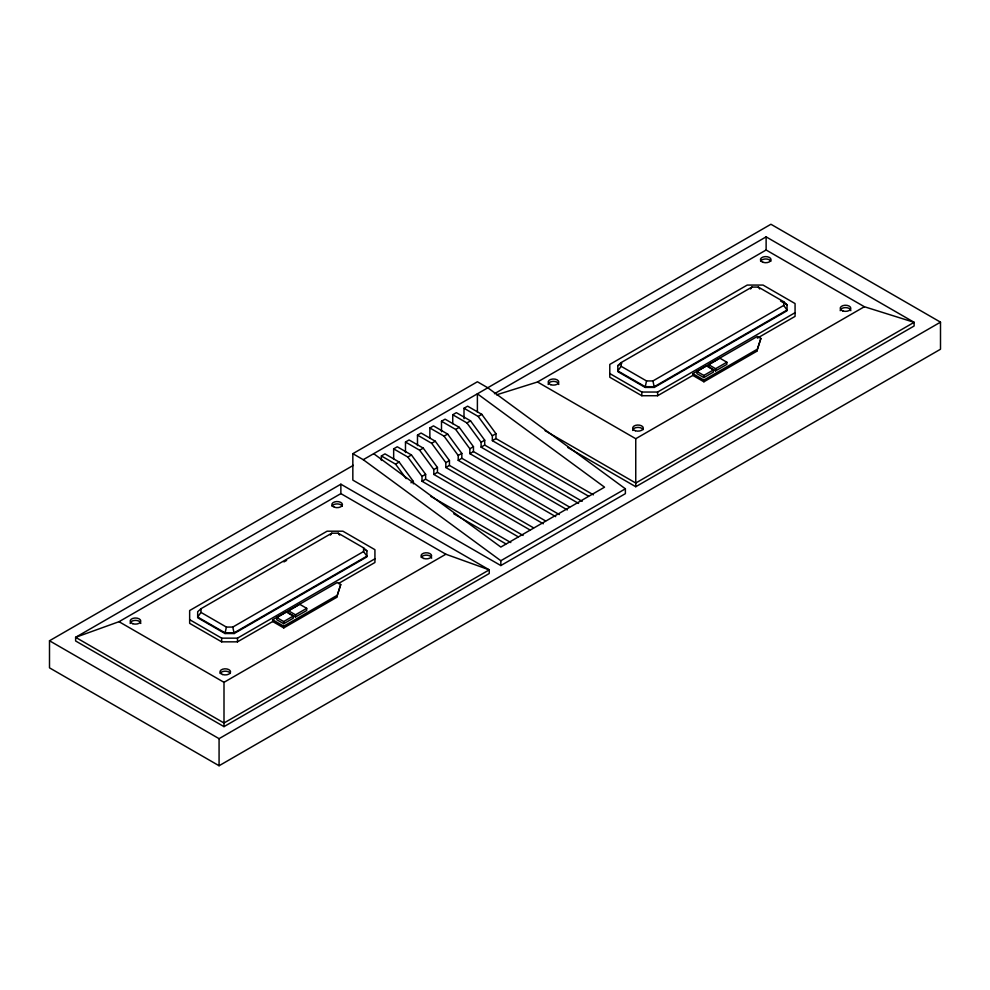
<?xml version="1.0" encoding="UTF-8"?>
<svg xmlns="http://www.w3.org/2000/svg" width="990" height="990" viewBox="0 0 990 990"><rect width="100%" height="100%" fill="white"/><g stroke="black" fill="none" stroke-linecap="round" stroke-linejoin="round"><path stroke-width="1.49" d="M200.995 608.714L200.995 612.414L226.376 627.066L225.002 633.526L234.16 633.526L366.894 556.887L366.894 550.873L363.578 547.841L338.196 533.189L331.786 533.189L200.995 608.714L197.678 611.746L197.678 617.748L225.002 633.526M621.138 362.588L621.138 366.3L646.507 380.94L645.146 387.412L654.303 387.412L787.038 310.773L787.038 304.759L783.721 301.727L758.34 287.075L751.93 287.075L621.138 362.588L617.822 365.632L617.822 371.634L645.146 387.412M272.683 621.522L283.759 627.908L336.625 597.378L340.733 584.558L337.219 582.528L272.683 619.789L272.683 621.522L237.476 641.842L221.673 641.842L189.647 623.354L189.647 610.545L327.096 531.197L342.899 531.197L374.925 549.685L374.925 562.493L338.518 583.506M336.625 597.378L340.733 584.558M692.827 375.396L703.902 381.793L756.768 351.264L760.877 338.444L757.362 336.414L692.827 373.663L692.827 375.396L657.62 395.728L641.817 395.728L609.791 377.239L609.791 364.431L747.227 285.071L763.043 285.071L795.069 303.559L795.069 316.379L757.362 338.147M756.768 351.264L760.877 338.444M200.995 612.414L197.678 617.03L225.002 632.796L234.16 632.796L366.894 556.17L363.578 551.541L363.578 547.841M330.413 535.107L331.786 533.189M621.138 366.3L617.822 370.916L645.146 386.682L654.303 386.682L787.038 310.056L783.721 305.427L783.721 301.727M750.556 288.993L751.93 287.075M352.836 453.68L477.39 381.769L487.81 387.795L625.383 488.812L625.383 493.651L500.829 565.55L352.836 480.113L352.836 453.68L363.256 459.694L500.829 560.724L500.829 565.55M487.179 388.08L770.925 224.26L940.5 322.158L940.5 349.235L219.075 765.74L49.5 667.842L49.5 640.765L353.331 465.35M363.256 459.694L487.81 387.795M381.373 460.437L381.373 455.957L384.974 453.878L399.156 462.058L413.337 481.4L413.337 483.838M393.661 459.323L393.661 448.866L397.262 446.775L411.444 454.967L425.626 474.309L425.626 479.185L523.091 535.454M405.479 452.504L405.479 442.035L409.08 439.956L423.262 448.136L437.444 467.478L437.444 472.354L533.573 527.856M417.483 445.574L417.483 435.105L421.084 433.026L435.266 441.206L449.448 460.548L449.448 465.424L545.577 520.926M429.858 438.421L429.858 427.965L433.471 425.873L447.641 434.065L461.823 453.408L461.823 458.271L559.288 514.553M441.49 431.702L441.49 421.245L445.092 419.166L459.273 427.346L473.455 446.688L473.455 451.564L569.584 507.066M452.739 423.72L452.739 414.748L456.353 412.669L470.535 420.849L484.704 440.191L484.704 445.067L582.169 501.336M464.001 418.708L464.001 408.251L467.602 406.172L481.784 414.352L495.965 433.694L495.965 438.57L593.431 494.839M494.443 393.723L766.124 236.87L914.116 322.319L914.116 326.007L635.753 486.721L567.753 447.455M340.869 484.197L75.624 637.325L75.624 640.976L224 726.635L489.246 573.507L489.246 569.856L340.869 484.197L340.869 493.614L119.01 621.695L75.624 637.325L224 722.985L489.246 569.856L445.859 554.227L340.869 493.614M381.373 455.957L395.555 464.137L399.156 462.058M393.661 448.866L407.831 457.046L411.444 454.967M405.479 442.035L419.649 450.227L423.262 448.136M417.483 435.105L431.665 443.297L435.266 441.206M429.858 427.965L444.04 436.144L447.641 434.065M441.49 421.245L455.672 429.425L459.273 427.346M452.739 414.748L466.921 422.928L470.535 420.849M464.001 408.251L478.182 416.431L481.784 414.352M496.535 394.837L537.508 381.992L766.124 250L864.369 306.727L914.116 322.319L635.753 483.033L545.082 430.687M410.937 482.786L413.337 481.4M518.141 536.766L422.012 481.264L422.012 476.388L425.626 474.309M529.959 529.935L433.83 474.433L433.83 469.569L437.444 467.478M543.3 523.784L445.834 467.503L445.834 462.639L449.448 460.548M555.687 516.632L458.221 460.362L458.221 455.487L461.823 453.408M567.32 509.912L469.854 453.643L469.854 448.767L473.455 446.688M578.568 503.415L481.103 447.146L481.103 442.27L484.704 440.191M588.493 496.151L492.352 440.649L492.352 435.773L495.965 433.694M617.822 365.632L621.807 363.33M422.012 481.264L425.626 479.185M433.83 474.433L437.444 472.354M445.834 467.503L449.448 465.424M458.221 460.362L461.823 458.271M469.854 453.643L473.455 451.564M481.103 447.146L484.704 445.067M492.352 440.649L495.965 438.57M283.957 561.924L286.617 560.402M646.507 380.94L652.93 380.94L783.721 305.427M226.376 627.066L232.786 627.066L363.578 551.541M609.791 373.552L641.817 392.04L657.62 392.04L795.069 312.692M696.91 371.436L706.476 365.904L713.419 369.914L713.419 372.079L703.853 377.598L696.91 373.601L696.91 371.436L703.853 375.433L713.419 369.914M708.679 364.691L719.903 358.207L726.846 362.216L726.846 364.382L715.621 370.866L708.679 366.857L708.679 364.691L715.621 368.701L726.846 362.216M189.647 619.678L221.673 638.154L237.476 638.154L374.925 558.806M276.767 617.55L286.333 612.018L293.275 616.028L293.275 618.193L283.709 623.725L276.767 619.715L276.767 617.55L283.709 621.559L293.275 616.028M288.536 610.805L299.76 604.321L306.702 608.33L306.702 610.496L295.478 616.98L288.536 612.971L288.536 610.805L295.478 614.815L306.702 608.33M692.827 373.663L703.902 380.061L756.768 349.532M272.683 619.789L283.759 626.175L336.625 595.646M537.508 381.992L635.753 438.719L864.369 306.727M119.01 621.695L224 682.32L445.859 554.227M500.829 560.724L625.383 488.812M49.5 640.765L219.075 738.664L940.5 322.158M780.528 301.01L787.038 304.759M430.687 496.299L510.803 542.545M453.791 513.798L505.865 543.857M364.295 549.376L366.894 550.873M373.675 453.68L500.829 547.062L604.543 487.179L477.39 393.81L477.39 412.112M478.182 416.431L492.352 435.773M466.921 422.928L481.103 442.27M455.672 429.425L469.854 448.767M444.04 436.144L458.221 455.487M431.665 443.297L445.834 462.639M419.649 450.227L433.83 469.569M407.831 457.046L422.012 476.388M395.555 464.137L406.185 478.64M758.34 287.075L759.714 288.993M338.196 533.189L339.57 535.107M652.93 380.94L654.303 387.412M232.786 627.066L234.16 633.526M766.124 236.87L766.124 250M715.621 368.701L715.621 370.866M703.902 380.061L703.902 381.793M703.853 375.433L703.853 377.598M657.62 392.04L657.62 395.728M641.817 392.04L641.817 395.728M635.753 438.719L635.753 486.721M295.478 614.815L295.478 616.98M283.759 626.175L283.759 627.908M283.709 621.559L283.709 623.725M237.476 638.154L237.476 641.842M224 682.32L224 726.635M221.673 638.154L221.673 641.842M219.075 738.664L219.075 765.74M220.126 673.46A5.309 3.069 0 0 1 225.262 671.195A5.309 3.069 0 0 1 230.385 673.46M840.213 310.687A5.309 3.069 0 0 1 845.522 307.618A5.309 3.069 0 0 1 850.818 310.687M548.175 384.442A5.309 3.069 0 0 1 553.472 381.373A5.309 3.069 0 0 1 558.781 384.442M760.592 261.249A5.309 3.069 0 0 1 765.716 258.972A5.309 3.069 0 0 1 770.839 261.249M130.16 623.44A5.309 3.069 0 0 1 135.469 620.384A5.309 3.069 0 0 1 140.778 623.44M421.208 557.419A5.309 3.069 0 0 1 427.024 555.167A5.309 3.069 0 0 1 431.64 558.212M331.996 506.187A5.309 3.069 0 0 1 337.12 503.922A5.309 3.069 0 0 1 342.243 506.187M632.684 430.464A5.309 3.069 0 0 1 637.3 427.433A5.309 3.069 0 0 1 643.116 429.672M763.067 262.313A5.309 3.069 0 0 0 771.024 259.652A5.309 3.069 0 0 0 763.067 257.004A5.309 3.069 0 0 0 763.067 262.313M842.861 310.959A5.309 3.069 0 0 0 850.818 308.298A5.309 3.069 0 0 0 842.861 305.65A5.309 3.069 0 0 0 842.861 310.959M423.683 558.471A5.309 3.069 0 0 0 431.64 555.823A5.309 3.069 0 0 0 423.683 553.175A5.309 3.069 0 0 0 423.683 558.471M334.471 507.251A5.309 3.069 0 0 0 342.429 504.603A5.309 3.069 0 0 0 334.471 501.955A5.309 3.069 0 0 0 334.471 507.251M132.809 623.712A5.309 3.069 0 0 0 140.778 621.064A5.309 3.069 0 0 0 132.809 618.404A5.309 3.069 0 0 0 132.809 623.712M222.602 674.524A5.309 3.069 0 0 0 230.559 671.876A5.309 3.069 0 0 0 222.602 669.215A5.309 3.069 0 0 0 222.602 674.524M550.824 384.714A5.309 3.069 0 0 0 558.781 382.053A5.309 3.069 0 0 0 550.824 379.405A5.309 3.069 0 0 0 550.824 384.714M635.332 430.737A5.309 3.069 0 0 0 643.29 428.088A5.309 3.069 0 0 0 635.332 425.428A5.309 3.069 0 0 0 635.332 430.737"/></g></svg>
